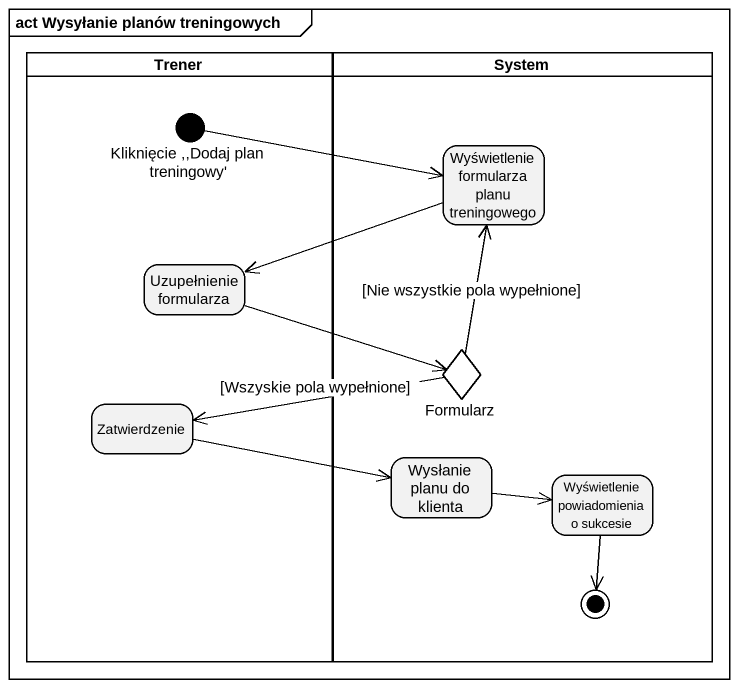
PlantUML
@startuml
mainframe act Wysyłanie planów treningowych
hide empty description
state Trener <<partition>> {
  state "Kliknięcie ,,Dodaj plan treningowy'" as Kliknięcie_Dodaj_plan <<start>>
  state "Uzupełnienie formularza" as Uzupełnienie_formularza
  state Zatwierdzenie
}
state System <<partition>> {
  state "Wyświetlenie formularza planu treningowego" as Wyświetlenie_formularza
  state Formularz <<choice>>
  state "Wysłanie planu do klienta" as Wysłanie_planu_do_klienta
  state "Wyświetlenie powiadomienia o sukcesie" as Wyświetlenie_powiadomienia
  Wyświetlenie_powiadomienia --> [*]
}
Kliknięcie_Dodaj_plan -right-> Wyświetlenie_formularza
Wyświetlenie_formularza -left-> Uzupełnienie_formularza
Uzupełnienie_formularza -right-> Formularz
Formularz -up-> Wyświetlenie_formularza : [Nie wszystkie pola wypełnione]
Formularz -left-> Zatwierdzenie : [Wszyskie pola wypełnione]
Zatwierdzenie -right-> Wysłanie_planu_do_klienta
Wysłanie_planu_do_klienta -right-> Wyświetlenie_powiadomienia
@enduml
